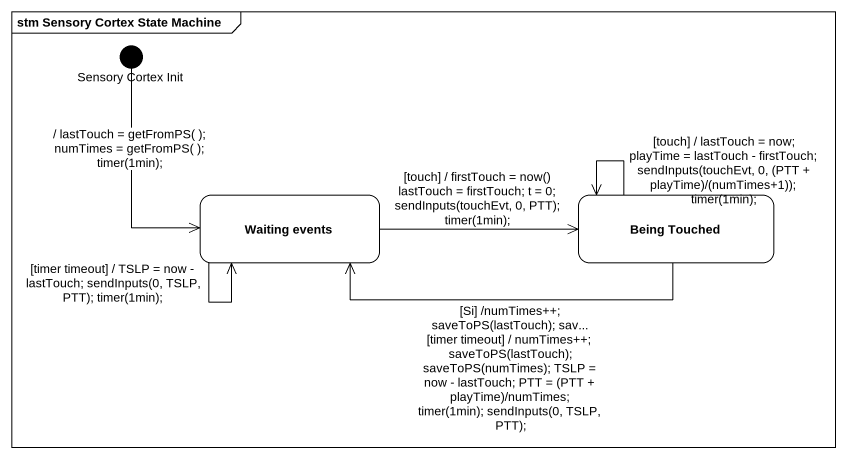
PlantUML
@startuml
mainframe stm Sensory Cortex State Machine
hide empty description
state "Sensory Cortex Init" as Sensory_Cortex_Init <<start>>
state "Waiting events" as Waiting_events
state "Being Touched" as Being_Touched
Sensory_Cortex_Init --> Waiting_events : / lastTouch = getFromPS( ); numTimes = getFromPS( ); timer(1min);
Waiting_events --> Waiting_events : [timer timeout] / TSLP = now - lastTouch; sendInputs(0, TSLP, PTT); timer(1min);
Waiting_events -right-> Being_Touched : [touch] / firstTouch = now() lastTouch = firstTouch; t = 0; sendInputs(touchEvt, 0, PTT); timer(1min);
Being_Touched -left-> Waiting_events : [Si] /numTimes++; saveToPS(lastTouch); sav... [timer timeout] / numTimes++; saveToPS(lastTouch); saveToPS(numTimes); TSLP = now - lastTouch; PTT = (PTT + playTime)/numTimes; timer(1min); sendInputs(0, TSLP, PTT);
Being_Touched --> Being_Touched : [touch] / lastTouch = now; playTime = lastTouch - firstTouch; sendInputs(touchEvt, 0, (PTT + playTime)/(numTimes+1)); timer(1min);
@enduml
